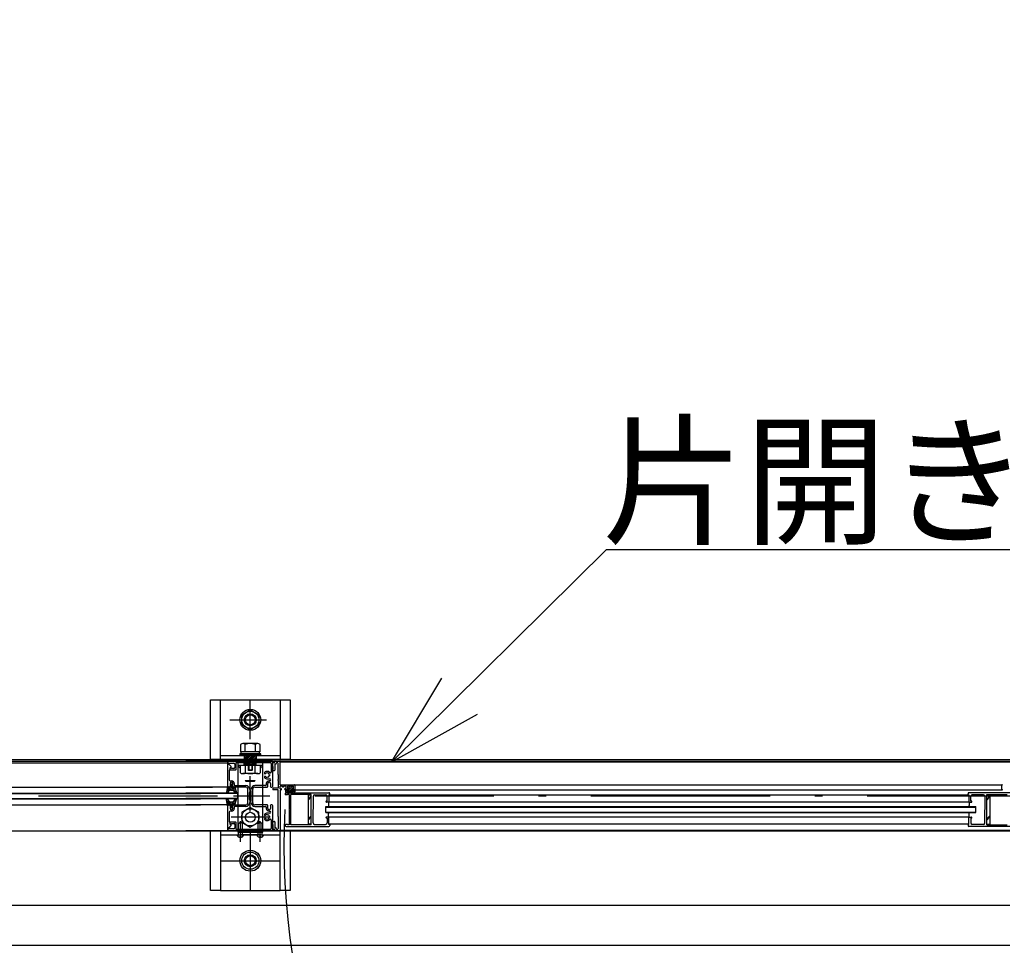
# Model space of a CAD drawing. Header units: millimetres. Extents: x -13466 to 37833, y -11727 to 34084.
# Drawn here: x 7601 to 8588, y 11488 to 12418 of the extents above; entities that cross this region are included whole.
import ezdxf

# ---------------------------------------------------------------- set-up
doc = ezdxf.new("R2010")
doc.units = ezdxf.units.MM
doc.header["$LTSCALE"] = 30
doc.header["$PDSIZE"] = 300
doc.linetypes.add('SXF_一点短鎖線', pattern=[9.25, 6, -1.5, 0.25, -1.5])
for name, color, linetype, lineweight in [('D-BMK', 2, 'SXF_一点短鎖線', 13), ('D-STR-DIM', 7, 'Continuous', 13), ('D-STR-HTXT', 7, 'Continuous', 13), ('D-STR-STR1', 2, 'Continuous', 13), ('D-STR-TXT', 7, 'Continuous', 13)]:
    doc.layers.add(name, color=color, linetype=linetype, lineweight=lineweight)
doc.styles.add('MS ゴシック', font='MS Gothic.ttf')
doc.dimstyles.new('DIM-30-F', dxfattribs={"dimscale": 30, "dimtxt": 3.5, "dimasz": 2.5, "dimexe": 0, "dimexo": 2, "dimgap": 0.8, "dimtad": 1, "dimdec": 0, "dimzin": 0, "dimdsep": 46, "dimtxsty": 'MS ゴシック', "dimblk": 'OPEN', "dimcen": 0.1, "dimaunit": 1, "dimadec": 4, "dimazin": 0, "dimtfac": 1, "dimtdec": 0, "dimtmove": 2, "dimatfit": 3, "dimldrblk": 'OPEN', "dimfxl": 1, "dimtolj": 1, "dimtzin": 0, "dimlwd": -1, "dimlwe": -1, "dimarcsym": 2})

# ---------------------------------------------------------------- blocks, each defined once
blk = doc.blocks.new('_Open')
at = {"color": 0, "linetype": 'ByBlock', "lineweight": -2}
for p, q in [((-1, 0.167), (0, 0)), ((-1, -0.167), (0, 0)), ((0, 0), (-1, 0))]:
    blk.add_line(p, q, dxfattribs=at)
blk = doc.blocks.new('*D16')
at = {"layer": 'D-STR-DIM', "color": 0, "transparency": 16777216}
for p, q in [((10066.31, 11898.01), (10066.31, 11838.01)), ((10282.31, 11898.01), (10282.31, 11838.01)), ((10207.31, 11838.01), (10141.31, 11838.01))]:
    blk.add_line(p, q, dxfattribs=at)
at = {"layer": 'Defpoints', "color": 0, "transparency": 16777216}
for p in [(10066.31, 11838.01), (10066.31, 11838.01), (10282.31, 11838.01)]:
    blk.add_point(p, dxfattribs=at)
at = {"layer": 'D-STR-DIM', "color": 0, "transparency": 16777216, "xscale": 75, "yscale": 75, "zscale": 75, "rotation": 180}
blk.add_blockref('_Open', (10066.31, 11838.01), dxfattribs=at)
at = {"layer": 'D-STR-DIM', "color": 0, "transparency": 16777216, "xscale": 75, "yscale": 75, "zscale": 75}
blk.add_blockref('_Open', (10282.31, 11838.01), dxfattribs=at)
at = {"layer": 'D-STR-DIM', "color": 0, "transparency": 16777216, "insert": (10174.31, 12031.51), "char_height": 105, "width": 28696.3879, "attachment_point": 5, "style": 'MS ゴシック'}
blk.add_mtext('\\A1;216', dxfattribs=at)
blk = doc.blocks.new('*D20')
at = {"layer": 'D-STR-DIM', "color": 0, "transparency": 16777216}
for p, q in [((8743.3, 12827.45), (8769.9, 12881.24)), ((8837.13, 12848), (9599.08, 12471.25)), ((9692.9, 12491.8), (9666.31, 12438.01))]:
    blk.add_line(p, q, dxfattribs=at)
at = {"layer": 'Defpoints', "color": 0, "transparency": 16777216}
for p in [(8769.9, 12881.24), (9666.31, 12438.01), (9666.31, 12438.01)]:
    blk.add_point(p, dxfattribs=at)
at = {"layer": 'D-STR-DIM', "color": 0, "transparency": 16777216, "xscale": 75, "yscale": 75, "zscale": 75}
for p, rotation in [((8769.9, 12881.24), 153.6900675261025), ((9666.31, 12438.01), 333.6900675261025)]:
    blk.add_blockref('_Open', p, dxfattribs=dict(at, rotation=rotation))
at = {"layer": 'D-STR-DIM', "color": 0, "transparency": 16777216, "insert": (9252.01, 12728.2), "char_height": 105, "width": 46998.7126, "attachment_point": 5, "rotation": 333.69007, "style": 'MS ゴシック'}
blk.add_mtext('\\A1;R1000', dxfattribs=at)
blk = doc.blocks.new('*D21')
at = {"layer": 'D-STR-DIM', "color": 0, "transparency": 16777216}
for p, q in [((8392.31, 13062.4), (8799.83, 13062.4)), ((8799.83, 11713.01), (8799.83, 12987.4)), ((8784.91, 11638.01), (8799.83, 11638.01))]:
    blk.add_line(p, q, dxfattribs=at)
at = {"layer": 'Defpoints', "color": 0, "transparency": 16777216}
for p in [(8332.31, 13062.4), (8799.83, 13062.4), (8724.91, 11638.01)]:
    blk.add_point(p, dxfattribs=at)
at = {"layer": 'D-STR-DIM', "color": 0, "transparency": 16777216, "xscale": 75, "yscale": 75, "zscale": 75}
for p, rotation in [((8799.83, 13062.4), 90), ((8799.83, 11638.01), 270)]:
    blk.add_blockref('_Open', p, dxfattribs=dict(at, rotation=rotation))
at = {"layer": 'D-STR-DIM', "color": 0, "transparency": 16777216, "insert": (8723.33, 12350.2), "char_height": 105, "width": 40711.0964, "attachment_point": 5, "rotation": 90, "style": 'MS ゴシック'}
blk.add_mtext('\\A1;1424', dxfattribs=at)
blk = doc.blocks.new('*D22')
at = {"layer": 'D-STR-DIM', "color": 0, "transparency": 16777216}
for p, q in [((8392.31, 14138.01), (8799.83, 14138.01)), ((8799.83, 14063.01), (8799.83, 13137.4)), ((8392.31, 13062.4), (8799.83, 13062.4))]:
    blk.add_line(p, q, dxfattribs=at)
at = {"layer": 'Defpoints', "color": 0, "transparency": 16777216}
for p in [(8332.31, 14138.01), (8332.31, 13062.4), (8799.83, 13062.4)]:
    blk.add_point(p, dxfattribs=at)
at = {"layer": 'D-STR-DIM', "color": 0, "transparency": 16777216, "xscale": 75, "yscale": 75, "zscale": 75}
for p, rotation in [((8799.83, 14138.01), 90), ((8799.83, 13062.4), 270)]:
    blk.add_blockref('_Open', p, dxfattribs=dict(at, rotation=rotation))
at = {"layer": 'D-STR-DIM', "color": 0, "transparency": 16777216, "insert": (8723.33, 13600.2), "char_height": 105, "width": 38822.3745, "attachment_point": 5, "rotation": 90, "style": 'MS ゴシック'}
blk.add_mtext('\\A1;1076', dxfattribs=at)

msp = doc.modelspace()

# ---------------------------------------------------------------- linework, layer by layer
at = {"layer": 'D-BMK', "linetype": 'SXF_一点短鎖線'}
msp.add_line((5399.481, 11638.012), (10988.159, 11638.012), dxfattribs=at)
at = {"layer": 'D-STR-HTXT', "linetype": 'Continuous'}
for points in [[(6032.306, 14288.012), (10432.306, 14288.012), (10432.306, 11488.012), (6032.306, 11488.012), (6032.306, 14288.012)], [(7974.018, 11671.963), (8190.283, 11885.486), (9598.009, 11885.486)], [(8060.264, 11719.77), (7974.018, 11671.963), (8024.806, 11756.489)]]:
    msp.add_lwpolyline(points, dxfattribs=at)
at = {"layer": 'D-STR-STR1', "linetype": 'Continuous', "lineweight": 9}
for p, q in [((7792.306, 11674.512), (7792.306, 11734.512)), ((7792.306, 11734.512), (7802.306, 11734.512)), ((7802.306, 11674.512), (7802.306, 11734.512)), ((7802.306, 11734.512), (7862.306, 11734.512)), ((7832.306, 11695.174), (7832.306, 11733.851)), ((7862.306, 11734.512), (7862.306, 11674.512)), ((7862.306, 11734.512), (7872.306, 11734.512)), ((7872.306, 11734.512), (7872.306, 11674.512)), ((7823.646, 11719.512), (7832.306, 11724.512)), ((7823.646, 11709.512), (7823.646, 11719.512)), ((7832.306, 11724.512), (7840.967, 11719.512)), ((7840.967, 11719.512), (7840.967, 11709.512)), ((7811.815, 11714.512), (7848.439, 11714.512)), ((7832.306, 11704.512), (7823.646, 11709.512)), ((7840.967, 11709.512), (7832.306, 11704.512)), ((7822.506, 11689.779), (7822.506, 11682.512)), ((7839.806, 11690.637), (7824.806, 11690.637)), ((7827.306, 11682.512), (7827.306, 11689.779)), ((7837.306, 11689.779), (7837.306, 11682.512)), ((7842.106, 11682.512), (7842.106, 11689.779)), ((7821.806, 11680.512), (7821.806, 11678.512)), ((7842.806, 11680.512), (7821.806, 11680.512)), ((7821.806, 11680.512), (7842.806, 11680.512)), ((7842.106, 11682.512), (7822.506, 11682.512)), ((7842.106, 11680.512), (7822.506, 11680.512)), ((7823.106, 11680.512), (7823.106, 11682.512)), ((7841.506, 11680.512), (7823.106, 11680.512)), ((7841.506, 11680.512), (7841.506, 11682.512)), ((7842.806, 11678.512), (7842.806, 11680.512)), ((7802.306, 11674.512), (7792.306, 11674.512)), ((7802.306, 11678.512), (7862.306, 11678.512)), ((7862.306, 11674.512), (7802.306, 11674.512)), ((7842.806, 11678.512), (7821.806, 11678.512)), ((7826.306, 11678.512), (7826.306, 11674.512)), ((7826.306, 11677.521), (7827.297, 11678.512)), ((7826.306, 11675.754), (7827.306, 11676.754)), ((7826.833, 11674.512), (7827.306, 11674.986)), ((7827.306, 11676.754), (7828.306, 11677.754)), ((7827.306, 11674.986), (7828.306, 11675.986)), ((7828.306, 11677.754), (7829.065, 11678.512)), ((7828.306, 11675.986), (7830.833, 11678.512)), ((7828.601, 11674.512), (7832.306, 11678.218)), ((7830.368, 11674.512), (7832.306, 11676.45)), ((7832.136, 11674.512), (7832.306, 11674.683)), ((7832.306, 11678.218), (7832.601, 11678.512)), ((7832.306, 11676.45), (7834.368, 11678.512)), ((7832.306, 11674.683), (7836.136, 11678.512)), ((7833.904, 11674.512), (7836.306, 11676.915)), ((7835.672, 11674.512), (7836.306, 11675.147)), ((7836.306, 11676.915), (7837.306, 11677.915)), ((7836.306, 11675.147), (7837.306, 11676.147)), ((7837.306, 11677.915), (7837.904, 11678.512)), ((7837.306, 11676.147), (7838.306, 11677.147)), ((7837.44, 11674.512), (7838.306, 11675.379)), ((7838.306, 11678.512), (7838.306, 11674.512)), ((7872.306, 11674.512), (7862.306, 11674.512)), ((7822.306, 11612.012), (7820.306, 11610.012)), ((7820.306, 11599.012), (7820.306, 11610.012)), ((7822.306, 11591.904), (7822.306, 11612.691)), ((7822.306, 11612.012), (7824.306, 11610.012)), ((7824.306, 11599.012), (7824.306, 11610.012)), ((7842.306, 11612.012), (7840.306, 11610.012)), ((7840.306, 11599.012), (7840.306, 11610.012)), ((7842.306, 11591.904), (7842.306, 11612.691)), ((7842.306, 11612.012), (7844.306, 11610.012)), ((7844.306, 11599.012), (7844.306, 11610.012)), ((7792.306, 11543.012), (7792.306, 11603.012)), ((7792.306, 11603.012), (7872.306, 11603.012)), ((7802.306, 11603.012), (7802.306, 11543.012)), ((7862.306, 11603.012), (7802.306, 11603.012)), ((7810.106, 11603.012), (7854.506, 11603.012)), ((7832.306, 11603.012), (7832.306, 11545.685)), ((7862.306, 11543.012), (7862.306, 11603.012)), ((7872.306, 11603.012), (7872.306, 11543.012)), ((7802.306, 11599.012), (7862.306, 11599.012)), ((7818.806, 11599.012), (7825.806, 11599.012)), ((7819.306, 11599.012), (7825.306, 11599.012)), ((7842.806, 11599.012), (7821.806, 11599.012)), ((7832.306, 11592.351), (7832.306, 11543.674)), ((7838.806, 11599.012), (7845.806, 11599.012)), ((7839.306, 11599.012), (7845.306, 11599.012)), ((7802.968, 11573.012), (7861.645, 11573.012)), ((7802.306, 11543.012), (7792.306, 11543.012)), ((7802.306, 11543.012), (7862.306, 11543.012)), ((7872.306, 11543.012), (7862.306, 11543.012))]:
    msp.add_line(p, q, dxfattribs=at)
at = {"layer": 'D-STR-STR1', "linetype": 'Continuous'}
for p, q in [((6227.007, 11673.013), (10237.306, 11673.013)), ((6283.808, 11674.513), (10180.806, 11674.513)), ((7004.506, 11673.012), (7794.213, 11673.012)), ((7809.806, 11670.812), (7004.806, 11670.812)), ((7810.106, 11673.012), (7767.501, 11673.012)), ((7781.236, 11673.012), (7781.228, 11673.012)), ((7809.806, 11672.712), (7809.806, 11670.012)), ((7809.806, 11647.812), (7809.806, 11672.712)), ((7809.806, 11670.012), (7810.806, 11670.012)), ((7809.806, 11647.812), (7809.806, 11669.912)), ((7809.806, 11669.912), (7810.606, 11669.912)), ((7854.506, 11673.012), (7810.106, 11673.012)), ((7810.606, 11669.912), (7812.706, 11667.812)), ((7810.806, 11670.012), (7810.806, 11671.012)), ((7810.806, 11671.012), (7815.806, 11671.012)), ((7816.806, 11670.012), (7816.806, 11666.512)), ((7818.006, 11664.612), (7818.006, 11671.612)), ((7818.006, 11671.612), (7852.406, 11671.612)), ((7819.806, 11671.612), (7819.806, 11601.612)), ((7844.806, 11671.612), (7819.806, 11671.612)), ((7826.306, 11668.612), (7826.306, 11671.612)), ((7828.653, 11668.612), (7826.306, 11670.959)), ((7826.886, 11668.612), (7826.306, 11669.191)), ((7830.421, 11668.612), (7827.421, 11671.612)), ((7835.806, 11673.012), (7828.806, 11673.012)), ((7828.806, 11673.012), (7830.306, 11671.512)), ((7832.189, 11668.612), (7829.189, 11671.612)), ((7830.306, 11671.612), (7830.306, 11668.612)), ((7834.306, 11671.512), (7830.306, 11671.512)), ((7830.306, 11671.512), (7830.306, 11664.115)), ((7830.806, 11671.512), (7830.806, 11663.512)), ((7832.306, 11670.263), (7830.957, 11671.612)), ((7833.957, 11668.612), (7832.306, 11670.263)), ((7835.724, 11668.612), (7832.724, 11671.612)), ((7833.806, 11671.512), (7833.806, 11663.512)), ((7835.806, 11673.012), (7834.306, 11671.512)), ((7834.306, 11671.612), (7834.306, 11668.612)), ((7834.306, 11671.512), (7834.306, 11664.115)), ((7837.492, 11668.612), (7834.492, 11671.612)), ((7838.306, 11669.566), (7836.26, 11671.612)), ((7838.306, 11671.334), (7838.028, 11671.612)), ((7838.306, 11668.612), (7838.306, 11671.612)), ((7844.806, 11601.612), (7844.806, 11671.612)), ((7853.406, 11670.612), (7853.406, 11662.145)), ((7854.506, 11673.012), (7854.806, 11673.012)), ((7854.806, 11647.812), (7854.806, 11672.712)), ((7854.806, 11671.512), (7856.806, 11671.512)), ((7854.806, 11670.512), (7854.806, 11671.512)), ((7855.006, 11670.512), (7854.806, 11670.512)), ((7855.006, 11667.471), (7855.006, 11670.512)), ((7856.806, 11671.512), (7856.806, 11672.512)), ((7858.306, 11670.012), (7856.806, 11670.012)), ((7856.806, 11670.012), (7856.806, 11664.012)), ((7857.306, 11673.012), (7861.806, 11673.012)), ((7858.306, 11670.012), (7858.306, 11670.512)), ((7860.306, 11659.471), (7860.306, 11670.512)), ((7862.306, 11649.312), (7862.306, 11672.512)), ((7862.306, 11672.312), (8602.306, 11672.312)), ((7811.806, 11663.912), (7811.206, 11663.912)), ((7811.206, 11663.912), (7811.206, 11659.471)), ((7812.706, 11666.212), (7811.806, 11666.212)), ((7811.806, 11666.212), (7811.806, 11663.912)), ((7813.406, 11666.012), (7811.906, 11666.012)), ((7811.906, 11666.012), (7811.906, 11664.612)), ((7812.206, 11664.312), (7817.706, 11664.312)), ((7812.706, 11667.812), (7812.706, 11666.212)), ((7813.406, 11665.512), (7813.406, 11666.012)), ((7815.806, 11665.512), (7813.406, 11665.512)), ((7844.806, 11668.612), (7819.806, 11668.612)), ((7822.306, 11661.345), (7822.306, 11668.612)), ((7842.306, 11668.612), (7822.306, 11668.612)), ((7839.806, 11660.487), (7824.806, 11660.487)), ((7827.306, 11668.612), (7827.306, 11661.345)), ((7830.806, 11663.615), (7830.306, 11664.115)), ((7834.306, 11664.012), (7830.306, 11664.012)), ((7833.806, 11663.512), (7830.806, 11663.512)), ((7834.306, 11664.115), (7833.806, 11663.615)), ((7837.306, 11661.345), (7837.306, 11668.612)), ((7842.306, 11668.612), (7842.306, 11661.345)), ((7848.806, 11661.206), (7849.306, 11661.512)), ((7849.306, 11661.512), (7849.806, 11661.206)), ((7851.5, 11659.512), (7851.806, 11659.012)), ((7851.806, 11659.012), (7851.5, 11658.512)), ((7854.806, 11664.512), (7855.006, 11664.512)), ((7854.806, 11663.512), (7854.806, 11664.512)), ((7854.806, 11663.512), (7856.306, 11663.512)), ((7855.006, 11666.554), (7855.006, 11664.512)), ((7811.206, 11658.554), (7811.206, 11654.212)), ((7812.006, 11650.412), (7812.006, 11648.012)), ((7812.006, 11650.412), (7812.006, 11648.012)), ((7812.206, 11653.212), (7813.406, 11653.212)), ((7812.356, 11647.012), (7812.356, 11650.812)), ((7812.363, 11650.82), (7814.121, 11649.062)), ((7814.121, 11649.696), (7814.121, 11647.012)), ((7814.806, 11648.012), (7814.806, 11650.412)), ((7814.806, 11648.012), (7814.806, 11650.412)), ((7816.206, 11650.412), (7816.206, 11649.412)), ((7828.306, 11652.512), (7827.306, 11653.512)), ((7827.306, 11653.512), (7837.306, 11653.512)), ((7836.306, 11652.512), (7828.306, 11652.512)), ((7832.306, 11622.391), (7832.306, 11657.786)), ((7837.306, 11653.512), (7836.306, 11652.512)), ((7848.406, 11650.412), (7848.406, 11649.212)), ((7849.306, 11656.512), (7848.806, 11656.819)), ((7849.806, 11656.819), (7849.306, 11656.512)), ((7849.306, 11655.262), (7851.781, 11655.262)), ((7849.806, 11648.012), (7849.806, 11650.412)), ((7851.781, 11653.212), (7851.206, 11653.212)), ((7852.606, 11650.412), (7852.606, 11648.012)), ((7860.306, 11658.554), (7860.306, 11654.712)), ((7860.306, 11653.512), (7860.306, 11645.812)), ((7862.306, 11649.312), (7876.806, 11649.312)), ((7876.808, 11649.312), (8587.804, 11649.312)), ((6994.806, 11641.012), (7782.315, 11641.012)), ((6994.806, 11640.512), (7782.315, 11640.512)), ((7004.006, 11647.012), (7794.213, 11647.012)), ((7810.606, 11647.012), (7767.501, 11647.012)), ((7819.806, 11641.012), (7767.501, 11641.012)), ((7819.806, 11640.512), (7767.501, 11640.512)), ((7809.499, 11647.849), (7808.361, 11641.662)), ((7808.483, 11642.326), (7809.47, 11641.339)), ((7808.758, 11643.819), (7809.806, 11642.771)), ((7809.033, 11645.312), (7809.806, 11644.538)), ((7809.156, 11641.012), (7811.886, 11643.858)), ((7809.307, 11646.805), (7809.806, 11646.306)), ((7809.806, 11648.012), (7809.806, 11647.012)), ((7812.356, 11647.012), (7809.806, 11647.012)), ((7809.806, 11646.306), (7812.117, 11643.995)), ((7809.806, 11644.538), (7811.201, 11643.144)), ((7809.806, 11642.771), (7810.335, 11642.242)), ((7811.406, 11647.012), (7810.606, 11647.012)), ((7811.406, 11647.012), (7810.606, 11647.012)), ((7810.868, 11647.012), (7813.868, 11644.012)), ((7812.006, 11648.012), (7812.206, 11648.012)), ((7812.006, 11648.012), (7812.206, 11648.012)), ((7812.206, 11648.012), (7812.206, 11647.812)), ((7812.206, 11648.012), (7812.206, 11647.812)), ((7812.247, 11644.012), (7814.466, 11644.012)), ((7812.356, 11649.059), (7814.121, 11647.295)), ((7812.356, 11647.292), (7818.329, 11641.319)), ((7814.121, 11647.012), (7816.602, 11647.012)), ((7814.403, 11647.012), (7817.664, 11643.752)), ((7814.606, 11647.812), (7814.606, 11648.012)), ((7814.606, 11648.012), (7814.806, 11648.012)), ((7814.606, 11647.812), (7814.606, 11648.012)), ((7814.606, 11648.012), (7814.806, 11648.012)), ((7817.556, 11641.012), (7814.827, 11643.858)), ((7827.806, 11647.012), (7815.406, 11647.012)), ((7827.806, 11647.012), (7815.406, 11647.012)), ((7816.171, 11647.012), (7816.81, 11646.373)), ((7816.602, 11647.012), (7818.343, 11641.667)), ((7817.206, 11648.412), (7827.806, 11648.412)), ((7817.868, 11641.012), (7817.556, 11641.012)), ((7819.806, 11635.012), (7819.806, 11641.012)), ((7829.806, 11638.471), (7829.806, 11645.012)), ((7832.106, 11641.512), (7831.206, 11641.512)), ((7831.206, 11641.512), (7831.206, 11634.512)), ((7833.406, 11645.012), (7831.806, 11645.012)), ((7831.806, 11645.012), (7831.806, 11643.512)), ((7831.806, 11644.412), (7831.806, 11643.012)), ((7831.806, 11643.512), (7832.806, 11643.512)), ((7831.806, 11643.012), (7832.106, 11643.012)), ((7832.106, 11643.012), (7832.106, 11641.512)), ((7832.806, 11643.512), (7832.806, 11638.012)), ((7834.806, 11638.471), (7834.806, 11645.012)), ((7847.606, 11648.412), (7836.806, 11648.412)), ((7836.806, 11647.012), (7849.206, 11647.012)), ((7850.006, 11648.012), (7849.806, 11648.012)), ((7850.006, 11647.812), (7850.006, 11648.012)), ((7852.606, 11648.012), (7852.406, 11648.012)), ((7852.406, 11648.012), (7852.406, 11647.812)), ((7853.206, 11647.012), (7854.006, 11647.012)), ((7854.806, 11645.246), (7854.806, 11644.812)), ((7860.306, 11645.812), (7855.306, 11645.812)), ((7860.306, 11644.312), (7855.306, 11644.312)), ((7860.306, 11617.471), (7860.306, 11644.312)), ((7862.306, 11645.312), (7862.306, 11647.812)), ((7864.806, 11647.812), (7862.306, 11647.812)), ((7862.306, 11645.312), (7863.306, 11645.312)), ((7862.306, 11644.312), (7862.306, 11603.512)), ((7862.306, 11644.312), (7863.306, 11644.312)), ((7864.806, 11646.812), (7864.806, 11647.812)), ((7865.806, 11646.812), (7864.806, 11646.812)), ((7868.306, 11647.812), (7865.806, 11647.812)), ((7865.806, 11647.812), (7865.806, 11646.812)), ((7867.306, 11645.312), (7868.306, 11645.312)), ((7867.306, 11644.312), (7870.806, 11644.312)), ((7867.306, 11640.312), (7867.306, 11639.812)), ((7869.806, 11639.312), (7867.806, 11639.312)), ((7868.965, 11644.312), (7868.006, 11643.354)), ((7868.006, 11642.312), (7868.006, 11643.812)), ((7868.306, 11645.312), (7868.306, 11647.812)), ((7868.306, 11641.312), (7911.306, 11641.312)), ((7869.286, 11642.512), (7868.34, 11641.566)), ((7870.506, 11644.312), (7868.506, 11644.312)), ((7869.006, 11641.312), (7876.006, 11641.312)), ((7869.206, 11643.112), (7869.206, 11642.512)), ((7869.206, 11643.112), (7875.806, 11643.112)), ((7869.206, 11642.512), (7875.806, 11642.512)), ((7875.806, 11647.812), (7869.806, 11647.812)), ((7869.806, 11647.812), (7869.806, 11645.312)), ((7869.806, 11645.312), (7870.806, 11645.312)), ((7869.806, 11639.512), (7869.806, 11639.312)), ((7871.306, 11639.512), (7869.806, 11639.512)), ((7874.586, 11647.812), (7869.886, 11643.112)), ((7872.465, 11647.812), (7869.965, 11645.312)), ((7871.408, 11642.512), (7870.208, 11641.312)), ((7871.306, 11639.512), (7871.306, 11624.612)), ((7875.806, 11646.911), (7872.008, 11643.112)), ((7873.529, 11642.512), (7872.329, 11641.312)), ((7873.106, 11609.112), (7873.106, 11639.512)), ((7893.506, 11639.512), (7873.106, 11639.512)), ((7875.329, 11644.312), (7874.129, 11643.112)), ((7875.65, 11642.512), (7874.45, 11641.312)), ((7874.806, 11645.312), (7875.806, 11645.312)), ((7874.806, 11644.312), (7876.806, 11644.312)), ((7876.806, 11644.312), (7874.806, 11644.312)), ((7876.806, 11644.312), (7874.806, 11644.312)), ((7875.806, 11645.312), (7875.806, 11647.812)), ((7877.004, 11643.866), (7875.806, 11642.669)), ((7875.806, 11643.112), (7875.806, 11642.512)), ((7876.808, 11644.312), (8587.804, 11644.312)), ((7877.006, 11643.812), (7877.006, 11642.312)), ((7877.306, 11644.812), (7877.306, 11648.812)), ((7893.506, 11609.112), (7893.506, 11639.512)), ((7911.306, 11639.312), (7911.306, 11632.312)), ((7912.306, 11639.312), (7911.306, 11639.312)), ((7912.306, 11639.312), (7912.306, 11640.312)), ((8553.306, 11639.312), (8553.306, 11640.312)), ((8553.306, 11639.312), (8554.306, 11639.312)), ((8597.306, 11641.312), (8554.306, 11641.312)), ((8554.306, 11639.312), (8554.306, 11632.312)), ((8572.106, 11609.112), (8572.106, 11639.512)), ((8572.106, 11639.512), (8592.506, 11639.512)), ((8587.306, 11644.812), (8587.306, 11648.812)), ((6994.806, 11635.512), (7782.315, 11635.512)), ((6994.806, 11635.012), (7782.315, 11635.012)), ((7819.806, 11635.512), (7767.501, 11635.512)), ((7819.806, 11635.012), (7767.501, 11635.012)), ((7809.499, 11628.176), (7808.361, 11634.362)), ((7808.483, 11633.698), (7809.47, 11634.685)), ((7808.758, 11632.206), (7809.806, 11633.254)), ((7808.838, 11635.012), (7809.156, 11635.012)), ((7809.033, 11630.713), (7809.806, 11631.486)), ((7809.156, 11635.012), (7811.886, 11632.166)), ((7809.307, 11629.22), (7809.806, 11629.719)), ((7809.806, 11633.254), (7810.335, 11633.783)), ((7809.806, 11631.486), (7811.201, 11632.881)), ((7809.806, 11629.719), (7812.117, 11632.029)), ((7810.868, 11629.012), (7813.868, 11632.012)), ((7812.247, 11632.012), (7814.466, 11632.012)), ((7812.356, 11628.733), (7818.329, 11634.706)), ((7814.403, 11629.012), (7817.664, 11632.273)), ((7817.556, 11635.012), (7814.827, 11632.166)), ((7815.422, 11638.012), (7846.393, 11638.012)), ((7816.171, 11629.012), (7816.81, 11629.652)), ((7816.602, 11629.012), (7818.343, 11634.358)), ((7817.868, 11635.012), (7817.556, 11635.012)), ((7829.806, 11631.012), (7829.806, 11637.554)), ((7831.206, 11634.512), (7832.106, 11634.512)), ((7832.106, 11633.012), (7831.806, 11633.012)), ((7831.806, 11633.012), (7831.806, 11631.612)), ((7832.806, 11632.512), (7831.806, 11632.512)), ((7831.806, 11632.512), (7831.806, 11631.012)), ((7831.806, 11631.012), (7833.406, 11631.012)), ((7832.106, 11634.512), (7832.106, 11633.012)), ((7832.806, 11638.012), (7832.806, 11632.512)), ((7834.806, 11631.012), (7834.806, 11637.554)), ((7890.306, 11638.812), (7890.306, 11609.812)), ((7893.506, 11638.812), (7890.306, 11638.812)), ((7893.507, 11638.179), (7890.307, 11634.979)), ((7893.507, 11637.048), (7890.307, 11633.848)), ((7895.306, 11637.612), (7895.306, 11624.612)), ((7896.806, 11639.112), (7908.006, 11639.112)), ((7909.506, 11632.812), (7908.806, 11632.812)), ((7910.806, 11631.812), (7908.806, 11631.812)), ((7909.506, 11632.812), (7909.506, 11637.612)), ((7911.006, 11631.854), (7911.006, 11628.312)), ((8554.606, 11631.812), (7911.006, 11631.812)), ((8554.306, 11638.812), (7911.306, 11638.812)), ((8554.606, 11631.854), (8554.606, 11628.312)), ((8554.806, 11631.812), (8556.806, 11631.812)), ((8556.106, 11632.812), (8556.106, 11637.612)), ((8556.106, 11632.812), (8556.806, 11632.812)), ((8568.806, 11639.112), (8557.606, 11639.112)), ((8570.306, 11637.612), (8570.306, 11624.612)), ((8572.106, 11638.812), (8575.306, 11638.812)), ((8575.306, 11638.179), (8572.106, 11634.979)), ((8575.306, 11637.048), (8572.106, 11633.848)), ((8575.306, 11638.812), (8575.306, 11609.812)), ((7004.006, 11629.012), (7782.315, 11629.012)), ((7810.606, 11629.012), (7767.501, 11629.012)), ((7809.806, 11628.012), (7809.806, 11629.012)), ((7812.356, 11629.012), (7809.806, 11629.012)), ((7809.806, 11606.112), (7809.806, 11628.212)), ((7809.806, 11603.312), (7809.806, 11628.212)), ((7810.606, 11629.012), (7811.406, 11629.012)), ((7810.606, 11629.012), (7811.406, 11629.012)), ((7811.206, 11621.812), (7811.206, 11617.471)), ((7812.206, 11628.012), (7812.006, 11628.012)), ((7812.006, 11628.012), (7812.006, 11625.612)), ((7812.206, 11628.012), (7812.006, 11628.012)), ((7812.006, 11628.012), (7812.006, 11625.612)), ((7812.206, 11628.212), (7812.206, 11628.012)), ((7812.206, 11628.212), (7812.206, 11628.012)), ((7813.406, 11622.812), (7812.206, 11622.812)), ((7812.356, 11629.012), (7812.356, 11625.213)), ((7812.356, 11626.965), (7814.121, 11628.73)), ((7812.363, 11625.204), (7814.121, 11626.962)), ((7814.121, 11629.012), (7816.602, 11629.012)), ((7814.121, 11626.329), (7814.121, 11629.012)), ((7814.606, 11628.012), (7814.606, 11628.212)), ((7814.606, 11628.012), (7814.606, 11628.212)), ((7814.806, 11628.012), (7814.606, 11628.012)), ((7814.806, 11628.012), (7814.606, 11628.012)), ((7814.806, 11625.612), (7814.806, 11628.012)), ((7814.806, 11625.612), (7814.806, 11628.012)), ((7815.406, 11629.012), (7827.806, 11629.012)), ((7815.406, 11629.012), (7827.806, 11629.012)), ((7816.206, 11626.612), (7816.206, 11625.612)), ((7827.806, 11627.612), (7817.206, 11627.612)), ((7832.306, 11626.612), (7823.646, 11621.612)), ((7823.646, 11621.612), (7823.646, 11611.612)), ((7840.967, 11621.612), (7832.306, 11626.612)), ((7849.206, 11629.012), (7836.806, 11629.012)), ((7836.806, 11627.612), (7847.606, 11627.612)), ((7840.967, 11611.612), (7840.967, 11621.612)), ((7848.406, 11626.812), (7848.406, 11625.612)), ((7848.806, 11619.206), (7849.306, 11619.512)), ((7851.781, 11620.762), (7849.306, 11620.762)), ((7849.306, 11619.512), (7849.806, 11619.206)), ((7849.806, 11625.612), (7849.806, 11628.012)), ((7849.806, 11628.012), (7850.006, 11628.012)), ((7850.006, 11628.012), (7850.006, 11628.212)), ((7851.206, 11622.812), (7851.781, 11622.812)), ((7852.406, 11628.212), (7852.406, 11628.012)), ((7852.406, 11628.012), (7852.606, 11628.012)), ((7852.606, 11628.012), (7852.606, 11625.612)), ((7854.006, 11629.012), (7853.206, 11629.012)), ((7854.806, 11603.312), (7854.806, 11628.212)), ((7871.306, 11624.612), (7871.606, 11624.312)), ((7871.306, 11624.012), (7871.606, 11624.312)), ((7871.306, 11624.012), (7871.306, 11609.112)), ((7895.306, 11624.612), (7895.006, 11624.312)), ((7895.306, 11624.012), (7895.006, 11624.312)), ((7895.306, 11611.012), (7895.306, 11624.012)), ((7908.158, 11621.312), (7908.158, 11627.312)), ((7908.158, 11627.312), (8561.306, 11627.312)), ((7908.158, 11626.812), (8561.306, 11626.812)), ((7908.158, 11621.812), (8561.306, 11621.812)), ((7908.158, 11621.312), (8561.306, 11621.312)), ((7911.006, 11616.771), (7911.006, 11620.312)), ((8554.606, 11616.771), (8554.606, 11620.312)), ((8561.306, 11621.312), (8561.306, 11627.312)), ((8570.306, 11624.612), (8570.606, 11624.312)), ((8570.306, 11624.012), (8570.606, 11624.312)), ((8570.306, 11611.012), (8570.306, 11624.012)), ((7811.206, 11616.554), (7811.206, 11612.112)), ((7811.206, 11612.112), (7811.806, 11612.112)), ((7811.806, 11612.112), (7811.806, 11609.812)), ((7811.806, 11609.812), (7812.706, 11609.812)), ((7811.906, 11611.412), (7811.906, 11610.012)), ((7811.906, 11610.012), (7813.406, 11610.012)), ((7817.706, 11611.712), (7812.206, 11611.712)), ((7812.706, 11609.812), (7812.706, 11608.212)), ((7851.645, 11616.612), (7812.968, 11616.612)), ((7813.406, 11610.012), (7813.406, 11610.512)), ((7813.406, 11610.512), (7815.806, 11610.512)), ((7818.006, 11604.412), (7818.006, 11611.412)), ((7822.306, 11612.012), (7820.306, 11610.012)), ((7822.306, 11612.012), (7824.306, 11610.012)), ((7823.646, 11611.612), (7832.306, 11606.612)), ((7832.306, 11606.612), (7840.967, 11611.612)), ((7842.306, 11612.012), (7840.306, 11610.012)), ((7842.306, 11612.012), (7844.306, 11610.012)), ((7849.306, 11614.512), (7848.806, 11614.819)), ((7849.806, 11614.819), (7849.306, 11614.512)), ((7851.5, 11617.512), (7851.806, 11617.012)), ((7851.806, 11617.012), (7851.5, 11616.512)), ((7853.406, 11613.88), (7853.406, 11605.412)), ((7854.806, 11612.512), (7856.306, 11612.512)), ((7854.806, 11611.512), (7854.806, 11612.512)), ((7855.006, 11611.512), (7854.806, 11611.512)), ((7855.006, 11609.471), (7855.006, 11611.512)), ((7856.806, 11612.012), (7856.806, 11606.512)), ((7860.306, 11616.554), (7860.306, 11605.512)), ((7893.506, 11609.812), (7890.306, 11609.812)), ((7893.507, 11618.179), (7890.307, 11614.979)), ((7893.507, 11617.048), (7890.307, 11613.848)), ((7910.806, 11616.812), (7908.806, 11616.812)), ((7909.506, 11615.812), (7908.806, 11615.812)), ((7909.506, 11615.812), (7909.506, 11611.012)), ((8554.606, 11616.812), (7911.006, 11616.812)), ((7911.306, 11609.312), (7911.306, 11616.312)), ((8554.306, 11609.812), (7911.306, 11609.812)), ((8554.306, 11609.312), (8554.306, 11616.312)), ((8554.806, 11616.812), (8556.806, 11616.812)), ((8556.106, 11615.812), (8556.106, 11611.012)), ((8556.106, 11615.812), (8556.806, 11615.812)), ((8575.306, 11618.179), (8572.106, 11614.979)), ((8575.306, 11617.048), (8572.106, 11613.848)), ((8572.106, 11609.812), (8575.306, 11609.812)), ((6227.007, 11603.013), (10237.306, 11603.013)), ((7004.506, 11603.012), (7794.213, 11603.012)), ((7810.106, 11603.012), (7767.501, 11603.012)), ((7788.897, 11603.012), (7788.938, 11603.012)), ((7810.606, 11606.112), (7809.806, 11606.112)), ((7810.806, 11606.012), (7809.806, 11606.012)), ((7809.806, 11606.012), (7809.806, 11603.312)), ((7810.106, 11603.012), (7854.506, 11603.012)), ((7812.706, 11608.212), (7810.606, 11606.112)), ((7810.806, 11605.012), (7810.806, 11606.012)), ((7815.806, 11605.012), (7810.806, 11605.012)), ((7812.306, 11603.012), (7852.306, 11603.012)), ((7816.806, 11609.512), (7816.806, 11606.012)), ((7852.406, 11604.412), (7818.006, 11604.412)), ((7819.806, 11601.612), (7844.806, 11601.612)), ((7854.506, 11603.012), (7855.317, 11603.012)), ((7855.006, 11605.512), (7854.806, 11605.512)), ((7854.806, 11604.512), (7854.806, 11605.512)), ((7856.806, 11604.512), (7854.806, 11604.512)), ((7855.006, 11608.554), (7855.006, 11605.512)), ((7856.806, 11604.512), (7856.806, 11603.512)), ((7858.306, 11606.012), (7857.306, 11606.012)), ((7857.306, 11603.012), (7861.806, 11603.012)), ((7858.306, 11605.512), (7858.306, 11606.012)), ((7862.306, 11603.712), (8602.306, 11603.712)), ((7867.306, 11608.312), (7867.306, 11608.812)), ((7869.806, 11609.312), (7867.806, 11609.312)), ((7868.306, 11607.312), (7911.306, 11607.312)), ((7869.806, 11609.112), (7869.806, 11609.312)), ((7871.306, 11609.112), (7869.806, 11609.112)), ((7893.506, 11609.112), (7873.106, 11609.112)), ((7896.806, 11609.512), (7908.006, 11609.512)), ((7912.306, 11609.312), (7911.306, 11609.312)), ((7912.306, 11609.312), (7912.306, 11608.312)), ((8553.306, 11609.312), (8554.306, 11609.312)), ((8553.306, 11609.312), (8553.306, 11608.312)), ((8597.306, 11607.312), (8554.306, 11607.312)), ((8568.806, 11609.512), (8557.606, 11609.512)), ((8572.106, 11609.112), (8592.506, 11609.112)), ((10392.307, 11528.013), (6072.308, 11528.012)), ((10392.307, 11528.013), (6072.308, 11528.012))]:
    msp.add_line(p, q, dxfattribs=at)
at = {"layer": 'D-STR-STR1', "linetype": 'Continuous', "lineweight": 9}
for centre, radius in [((7832.306, 11714.512), 10.5), ((7832.306, 11714.512), 8.66), ((7832.306, 11714.512), 6), ((7832.306, 11714.512), 5), ((7832.306, 11573.012), 10.5), ((7832.306, 11573.012), 8.66), ((7832.306, 11573.012), 6), ((7832.306, 11573.012), 5)]:
    msp.add_circle(centre, radius, dxfattribs=at)
at = {"layer": 'D-STR-STR1', "linetype": 'Continuous'}
for radius in [8.66, 5]:
    msp.add_circle((7832.306, 11616.612), radius, dxfattribs=at)
at = {"layer": 'D-STR-STR1', "linetype": 'Continuous', "lineweight": 9}
for centre, radius, start, end in [((7824.906, 11686.851), 3.786, 50.661802, 129.338198), ((7832.306, 11675.637), 15, 70.528779, 109.471221), ((7839.706, 11686.851), 3.786, 50.661802, 129.338198), ((7822.306, 11600.068), 3.656, 196.785848, 343.214152), ((7820.866, 11598.592), 1.778, 261.452779, 324.120772), ((7823.667, 11598.456), 1.635, 213.655992, 285.028049), ((7842.306, 11600.068), 3.656, 196.785848, 343.214152), ((7840.866, 11598.592), 1.778, 261.452779, 324.120772), ((7843.667, 11598.456), 1.635, 213.655992, 285.028049)]:
    msp.add_arc(centre, radius, start, end, dxfattribs=at)
at = {"layer": 'D-STR-STR1', "linetype": 'Continuous'}
for centre, radius, start, end in [((7810.106, 11672.712), 0.3, 90, 180), ((7815.806, 11670.012), 1, 0, 90), ((7852.406, 11670.612), 1, 0, 90), ((7854.506, 11672.712), 0.3, 360, 90), ((7857.306, 11672.512), 0.5, 90.001747, 179.998688), ((7859.306, 11670.512), 1, 0, 180), ((7861.806, 11672.512), 0.5, 0, 90), ((7811.406, 11659.012), 0.5, 113.578178, 246.421822), ((7812.206, 11664.612), 0.3, 180, 270), ((7815.806, 11666.512), 1, 270, 0), ((7817.706, 11664.612), 0.3, 270, 360), ((7822.306, 11668.612), 2, 180, 270), ((7824.806, 11664.559), 4.072, 232.121121, 307.878879), ((7832.306, 11675.487), 15, 250.528779, 289.471221), ((7839.806, 11664.559), 4.072, 232.121121, 307.878879), ((7842.306, 11668.612), 2, 270, 0), ((7847.166, 11661.114), 0.75, 135.522488, 315.522488), ((7849.306, 11659.012), 3.75, 43.508293, 135.522488), ((7849.306, 11659.012), 2.25, 102.839588, 135.522488), ((7849.306, 11659.012), 2.25, 12.839588, 77.160412), ((7852.606, 11662.145), 0.8, 223.508293, 0), ((7854.806, 11667.012), 0.5, 293.578156, 66.422058), ((7856.306, 11664.012), 0.5, 270.00174, 359.998688), ((7860.106, 11659.012), 0.5, 293.578247, 66.421745), ((7812.206, 11654.212), 1, 180, 270), ((7813.406, 11650.412), 1.4, 0, 180), ((7813.406, 11650.412), 2.8, 0, 90), ((7817.206, 11649.412), 1, 180, 270), ((7847.166, 11656.91), 0.75, 44.477512, 224.477512), ((7849.306, 11659.012), 3.75, 224.477512, 270), ((7847.606, 11649.212), 0.8, 270, 0), ((7849.306, 11659.012), 2.25, 224.477512, 257.160412), ((7851.206, 11650.412), 2.8, 90, 180), ((7849.306, 11659.012), 2.25, 282.839588, 347.160412), ((7851.206, 11650.412), 1.4, 360, 180), ((7851.781, 11654.237), 1.025, 270, 90), ((7860.306, 11654.412), 0.3, 90, 270), ((7860.306, 11653.812), 0.3, 90, 270), ((7876.806, 11648.812), 0.5, 0.001311, 89.998253), ((8587.806, 11648.812), 0.5, 90.001747, 179.998689), ((7808.838, 11641.512), 0.5, 162.54523, 270), ((7810.606, 11647.812), 0.8, 180, 270), ((7810.606, 11647.812), 0.8, 180, 270), ((7811.406, 11647.812), 0.8, 270, 360), ((7811.406, 11647.812), 0.8, 270, 360), ((7812.247, 11643.512), 0.5, 90, 136.197155), ((7814.466, 11643.512), 0.5, 43.802845, 90), ((7815.406, 11647.812), 0.8, 180, 270), ((7815.406, 11647.812), 0.8, 180, 270), ((7817.868, 11641.512), 0.5, 270, 18.040314), ((7827.806, 11644.412), 4, 0, 90), ((7827.806, 11645.012), 2, 0, 90), ((7836.806, 11645.012), 3.4, 90, 180), ((7836.806, 11645.012), 2, 90, 180), ((7849.206, 11647.812), 0.8, 270, 0), ((7853.206, 11647.812), 0.8, 180, 270), ((7854.006, 11647.812), 0.8, 270, 360), ((7855.306, 11645.312), 0.5, 90.001747, 179.998688), ((7855.306, 11644.812), 0.5, 180.001312, 269.99826), ((7863.306, 11644.812), 0.5, 270, 90), ((7867.306, 11644.812), 0.5, 90, 270), ((7868.306, 11640.312), 1, 90, 180), ((7867.806, 11639.812), 0.5, 180, 270), ((7868.506, 11643.812), 0.5, 90, 180), ((7869.006, 11642.312), 1, 180, 270), ((7870.806, 11644.812), 0.5, 270, 90), ((7874.806, 11644.812), 0.5, 90, 270), ((7876.006, 11642.312), 1, 270, 0), ((7876.506, 11643.812), 0.5, 0, 90), ((7876.806, 11644.812), 0.5, 270.00174, 359.998688), ((7911.306, 11640.312), 1, 0, 90), ((8554.306, 11640.312), 1, 90, 180), ((8587.806, 11644.812), 0.5, 180.001312, 269.99826), ((7808.838, 11634.512), 0.5, 90, 197.45477), ((7812.247, 11632.512), 0.5, 223.802845, 270), ((7814.466, 11632.512), 0.5, 270, 316.197155), ((7817.868, 11634.512), 0.5, 341.959686, 90), ((7827.806, 11631.612), 4, 270, 0), ((7827.806, 11631.012), 2, 270, 0), ((7829.606, 11638.012), 0.5, 360, 66.421822), ((7829.606, 11638.012), 0.5, 293.578178, 0), ((7836.806, 11631.012), 3.4, 180, 270), ((7835.006, 11638.012), 0.5, 113.578178, 246.421822), ((7836.806, 11631.012), 2, 180, 270), ((7896.806, 11637.612), 1.5, 90, 180), ((7908.006, 11637.612), 1.5, 0, 90), ((7908.806, 11632.312), 0.5, 90, 180), ((7908.806, 11632.312), 0.5, 180, 270), ((7910.806, 11632.312), 0.5, 270, 0), ((8554.806, 11632.312), 0.5, 180, 270), ((8557.606, 11637.612), 1.5, 90, 180), ((8556.806, 11632.312), 0.5, 0, 90), ((8556.806, 11632.312), 0.5, 270, 0), ((8568.806, 11637.612), 1.5, 0, 90), ((7810.606, 11628.212), 0.8, 90, 180), ((7810.606, 11628.212), 0.8, 90, 180), ((7812.206, 11621.812), 1, 90, 180), ((7811.406, 11628.212), 0.8, 0, 90), ((7811.406, 11628.212), 0.8, 0, 90), ((7813.406, 11625.612), 1.4, 180, 0), ((7813.406, 11625.612), 2.8, 270, 0), ((7815.406, 11628.212), 0.8, 90, 180), ((7815.406, 11628.212), 0.8, 90, 180), ((7817.206, 11626.612), 1, 90, 180), ((7847.166, 11619.114), 0.75, 135.522488, 315.522488), ((7849.306, 11617.012), 3.75, 90, 135.522488), ((7847.606, 11626.812), 0.8, 360, 90), ((7851.206, 11625.612), 2.8, 180, 270), ((7849.206, 11628.212), 0.8, 360, 90), ((7851.206, 11625.612), 1.4, 180, 0), ((7851.781, 11621.787), 1.025, 270, 90), ((7853.206, 11628.212), 0.8, 90, 180), ((7854.006, 11628.212), 0.8, 0, 90), ((8573.475, 11589.053), 707.501, 177.139106, 272.025004), ((7912.006, 11628.312), 1, 180, 270), ((7912.006, 11620.312), 1, 90, 180), ((8553.606, 11628.312), 1, 270, 0), ((8553.606, 11620.312), 1, 0, 90), ((7811.406, 11617.012), 0.5, 113.578178, 246.421822), ((7812.206, 11611.412), 0.3, 90, 180), ((7815.806, 11609.512), 1, 360, 90), ((7817.706, 11611.412), 0.3, 0, 90), ((7847.166, 11614.91), 0.75, 44.477512, 224.477512), ((7849.306, 11617.012), 3.75, 224.477512, 316.491707), ((7849.306, 11617.012), 2.25, 102.839588, 135.522488), ((7849.306, 11617.012), 2.25, 224.477512, 257.160412), ((7849.306, 11617.012), 2.25, 12.839588, 77.160412), ((7849.306, 11617.012), 2.25, 282.839588, 347.160412), ((7852.606, 11613.88), 0.8, 0, 136.491707), ((7856.306, 11612.012), 0.5, 0.000874, 89.998253), ((7860.106, 11617.012), 0.5, 293.578247, 66.421745), ((7896.806, 11611.012), 1.5, 180, 270), ((7908.006, 11611.012), 1.5, 270, 0), ((7908.806, 11616.312), 0.5, 90, 180), ((7908.806, 11616.312), 0.5, 180, 270), ((7910.806, 11616.312), 0.5, 0, 90), ((8554.806, 11616.312), 0.5, 90, 180), ((8557.606, 11611.012), 1.5, 180, 270), ((8556.806, 11616.312), 0.5, 0, 90), ((8556.806, 11616.312), 0.5, 270, 0), ((8568.806, 11611.012), 1.5, 270, 0), ((7810.106, 11603.312), 0.3, 180, 270), ((7815.806, 11606.012), 1, 270, 0), ((7852.406, 11605.412), 1, 270, 0), ((7854.506, 11603.312), 0.3, 270, 0), ((7854.806, 11609.012), 0.5, 293.578247, 66.421745), ((7857.306, 11606.512), 0.5, 180.001755, 269.99826), ((7857.306, 11603.512), 0.5, 180.001755, 269.99826), ((7859.306, 11605.512), 1, 180, 0), ((7861.806, 11603.512), 0.5, 270.00174, 359.999115), ((7867.806, 11608.812), 0.5, 90, 180), ((7868.306, 11608.312), 1, 180, 270), ((7911.306, 11608.312), 1, 270, 0), ((8554.306, 11608.312), 1, 180, 270)]:
    msp.add_arc(centre, radius, start, end, dxfattribs=at)

# ---------------------------------------------------------------- texts
at = {"layer": 'D-STR-TXT', "style": 'MS ゴシック'}
msp.add_text('片開きドア（施錠付き）', height=105, dxfattribs=at).set_placement((8185.376, 11901.676))

# ---------------------------------------------------------------- dimensions: what is measured, and where the dimension line sits
at = {"layer": 'D-STR-DIM'}
for base, p1, p2, angle, picture, middle in [((8799.828, 13062.396), (8332.306, 14138.012), (8332.306, 13062.396), 270, '*D22', (8723.328, 13600.204)), ((8799.828, 13062.396), (8724.908, 11638.012), (8332.306, 13062.396), 90, '*D21', (8723.328, 12350.204)), ((10066.306, 11838.012), (10282.306, 11838.012), (10066.306, 11838.012), 180, '*D16', (10174.306, 12031.512))]:
    dim = msp.add_linear_dim(base=base, p1=p1, p2=p2, angle=angle, dimstyle='DIM-30-F', dxfattribs=at)
    dim.commit()
    dim.dimension.update_dxf_attribs({"geometry": picture, "text_midpoint": middle})
dim = msp.add_linear_dim(base=(9666.306, 12438.012), p1=(8769.897, 12881.239), p2=(9666.306, 12438.012), angle=333.690068, text='R<>', dimstyle='DIM-30-F', dxfattribs=at)
dim.commit()
dim.dimension.update_dxf_attribs({"geometry": '*D20', "text_midpoint": (9252.008, 12728.201)})

doc.saveas('drawing.dxf')
